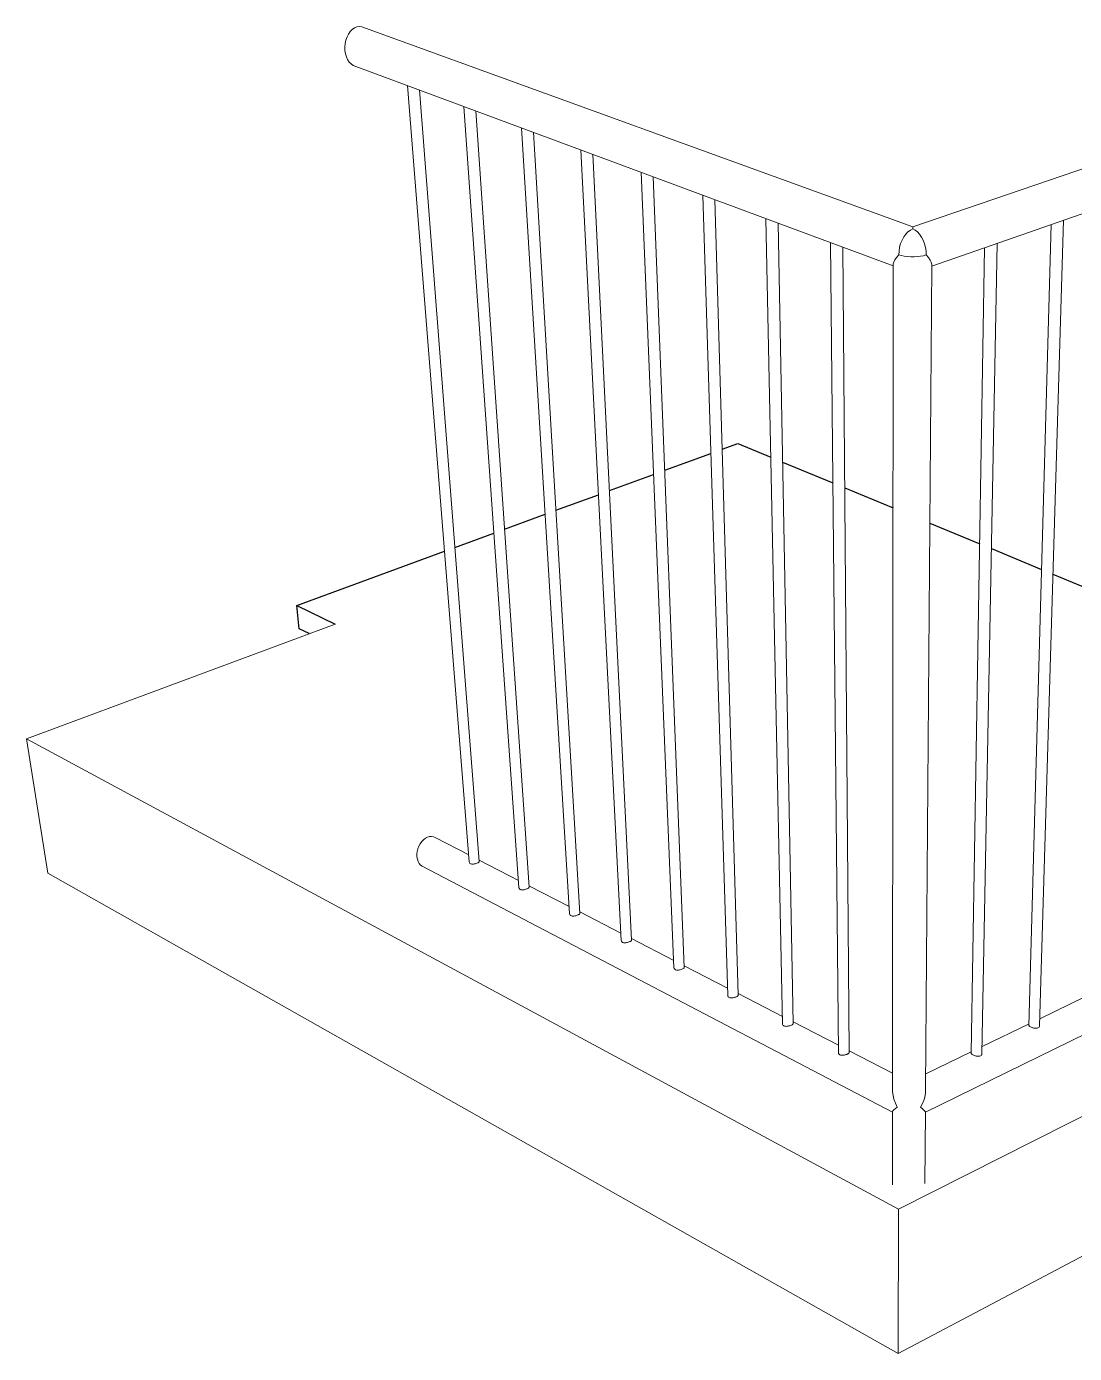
# Model space of a CAD drawing. Header units: millimetres. Extents: x 14140 to 38780, y -11415 to 1223.
# Drawn here: x 30594 to 33311, y -2216 to 1223 of the extents above; entities that cross this region are included whole.
import ezdxf

# ---------------------------------------------------------------- set-up
doc = ezdxf.new("R2010")
doc.units = ezdxf.units.MM
doc.header["$MEASUREMENT"] = 0
doc.layers.add('NewA-Ee_35_10-M_StairsInternal', color=7, linetype='Continuous')
doc.layers.add('NewA-Ss_25_15_60_05-M_BalustradeAndGuardingSystems', color=7, linetype='Continuous')

# ---------------------------------------------------------------- blocks, each defined once
blk = doc.blocks.new('Section Elem_12_2', base_point=(32826.8, -4960.2))
at = {"layer": 'NewA-Ee_35_10-M_StairsInternal', "linetype": 'Continuous'}
for p, q in [((32397.7, 127.6), (32437.8, 142.3)), ((32437.8, 142.3), (32523.7, 106.7)), ((32248.6, 72.9), (32368, 116.7)), ((32554.3, 94.1), (32684.6, 40.1)), ((32105, 20.2), (32219.6, 62.2)), ((31966.7, -30.6), (32076.6, 9.7)), ((32715.4, 27.3), (32840.6, -24.6)), ((31833.3, -79.6), (31938.9, -40.8)), ((32936, -64.1), (33065.1, -117.6)), ((31704.6, -126.9), (31806, -89.6)), ((31294.6, -277.4), (31677.9, -136.7)), ((33095.3, -130.1), (33225.5, -184.1)), ((33254.9, -196.3), (33379.7, -248)), ((31294.6, -277.4), (31393.9, -325.4)), ((31301, -337.6), (31294.6, -277.4)), ((31327.1, -350.3), (31301, -337.6))]:
    blk.add_line(p, q, dxfattribs=at)
blk = doc.blocks.new('Section Elem_13_2', base_point=(32826.8, -4960.2))
at = {"layer": 'NewA-Ee_35_10-M_StairsInternal', "color": 6, "linetype": 'Continuous', "lineweight": 13}
for p, q in [((30594.2, -623), (31393.9, -325.4)), ((32854.8, -1841.8), (30594.2, -623)), ((30594.2, -623), (30649.8, -970.7)), ((32854, -2215.8), (30649.8, -970.7)), ((33674.6, -1427.7), (32854.8, -1841.8)), ((33674.6, -1427.7), (33666.3, -1556.1)), ((33651, -1794.1), (32854, -2215.8)), ((32854.8, -1841.8), (32854, -2215.8))]:
    blk.add_line(p, q, dxfattribs=at)
blk = doc.blocks.new('Section Elem_14_2', base_point=(32826.8, -4960.2))
at = {"layer": 'NewA-Ss_25_15_60_05-M_BalustradeAndGuardingSystems', "color": 6, "linetype": 'Continuous', "lineweight": 13}
for p, q in [((31428.8, 1203.6), (31425, 1196.1)), ((31433.4, 1210.1), (31428.8, 1203.6)), ((31438.7, 1215.5), (31433.4, 1210.1)), ((31444.5, 1219.5), (31438.7, 1215.5)), ((31450.6, 1222), (31444.5, 1219.5)), ((31456.9, 1222.9), (31450.6, 1222)), ((31463, 1222.3), (31456.9, 1222.9)), ((32891.9, 703.8), (31463, 1222.3)), ((31420.2, 1179), (31419.3, 1170)), ((31419.3, 1170), (31419.6, 1161)), ((31422.1, 1187.8), (31420.2, 1179)), ((31425, 1196.1), (31422.1, 1187.8)), ((31419.6, 1161), (31420.9, 1152.4)), ((31420.9, 1152.4), (31423.3, 1144.3)), ((31423.3, 1144.3), (31426.6, 1137.1)), ((31426.6, 1137.1), (31430.8, 1130.9)), ((31430.8, 1130.9), (31435.7, 1125.9)), ((31435.7, 1125.9), (31441.2, 1122.3)), ((32841.2, 602.7), (31441.2, 1122.3)), ((31581.9, 1070.1), (31742, -942.1)), ((31612.5, 1058.7), (31767.8, -941.3)), ((31728.2, 1015.8), (31870.8, -1008.7)), ((31759, 1004.4), (31896.9, -1007.8)), ((33790.2, 1010.7), (32891.9, 703.8)), ((31877.7, 960.3), (32002.1, -1076.6)), ((31908.8, 948.8), (32028.5, -1075.7)), ((32030.7, 903.5), (32136, -1145.8)), ((33786.3, 897.2), (32941, 601.9)), ((32061.9, 891.9), (32162.6, -1144.9)), ((32187.1, 845.5), (32272.6, -1216.3)), ((32218.6, 833.8), (32299.4, -1215.4)), ((32347.1, 786.1), (32411.9, -1288.3)), ((32378.8, 774.3), (32439, -1287.4)), ((32510.9, 725.3), (32554, -1361.7)), ((32542.8, 713.5), (32581.3, -1360.8)), ((32879.2, 691), (32873.5, 685)), ((32885.3, 695.5), (32879.2, 691)), ((32891.6, 698.5), (32885.3, 695.5)), ((32891.7, 702), (32891.6, 698.5)), ((32897.7, 695.4), (32891.6, 698.5)), ((32891.9, 703.8), (32891.7, 702)), ((32903.6, 690.8), (32897.7, 695.4)), ((32909.1, 684.8), (32903.6, 690.8)), ((33250.3, 710), (33192.8, -1365.5)), ((33282.2, 721.1), (33220.1, -1366.9)), ((32678.5, 663.1), (32699, -1436.7)), ((32860.2, 660.4), (32857.5, 650.9)), ((32863.8, 669.5), (32860.2, 660.4)), ((32868.3, 677.7), (32863.8, 669.5)), ((32873.5, 685), (32868.3, 677.7)), ((32914.1, 677.5), (32909.1, 684.8)), ((32918.4, 669.1), (32914.1, 677.5)), ((32921.9, 660.1), (32918.4, 669.1)), ((32924.4, 650.5), (32921.9, 660.1)), ((33110, 660.9), (33070.9, -1439.4)), ((32710.7, 651.2), (32726.6, -1435.7)), ((32849.8, 624.5), (32845.5, 618.1)), ((32855.3, 631.5), (32849.8, 624.5)), ((32855.9, 641.2), (32855.3, 631.5)), ((32855.3, 631.5), (32861.9, 629.5)), ((32857.5, 650.9), (32855.9, 641.2)), ((32861.9, 629.5), (32869.5, 627.9)), ((32869.5, 627.9), (32877.7, 626.7)), ((32877.7, 626.7), (32886.3, 626.1)), ((32886.3, 626.1), (32895.1, 626.1)), ((32895.1, 626.1), (32903.7, 626.6)), ((32903.7, 626.6), (32912, 627.6)), ((32912, 627.6), (32919.7, 629.1)), ((32919.7, 629.1), (32926.4, 631.1)), ((32926, 640.7), (32924.4, 650.5)), ((32926.4, 631.1), (32926, 640.7)), ((32932.1, 624), (32926.4, 631.1)), ((32936.5, 617.6), (32932.1, 624)), ((33077.8, 649.7), (33043.4, -1438)), ((32841.2, 607.9), (32839.2, -1538)), ((32842.6, 612.5), (32841.2, 607.9)), ((32845.5, 618.1), (32842.6, 612.5)), ((32941, 603.7), (32925, -1530)), ((32939.5, 611.9), (32936.5, 617.6)), ((32941, 607.3), (32939.5, 611.9)), ((32941, 603.7), (32941, 607.3)), ((31618.7, -889.1), (31614.7, -894.7)), ((31623.3, -884.3), (31618.7, -889.1)), ((31628.3, -880.5), (31623.3, -884.3)), ((31633.5, -877.7), (31628.3, -880.5)), ((31638.9, -876.1), (31633.5, -877.7)), ((31644.1, -875.8), (31638.9, -876.1)), ((31649.2, -876.6), (31644.1, -875.8)), ((31653.8, -878.7), (31649.2, -876.6)), ((31653.8, -878.7), (31740.5, -923.3)), ((31607.1, -914.7), (31606.3, -921.7)), ((31606.3, -921.7), (31606.4, -928.5)), ((31608.8, -907.7), (31607.1, -914.7)), ((31611.4, -901), (31608.8, -907.7)), ((31614.7, -894.7), (31611.4, -901)), ((31606.4, -928.5), (31607.5, -934.9)), ((31607.5, -934.9), (31609.4, -940.8)), ((31609.4, -940.8), (31612.2, -945.9)), ((31612.2, -945.9), (31615.7, -950)), ((31615.7, -950), (31619.9, -953.2)), ((32839.1, -1590.1), (31619.9, -953.2)), ((31742.2, -943.5), (31742, -942.1)), ((31742.8, -944.7), (31742.2, -943.5)), ((31743.7, -945.8), (31742.8, -944.7)), ((31745, -946.6), (31743.7, -945.8)), ((31746.6, -947.2), (31745, -946.6)), ((31748.5, -947.6), (31746.6, -947.2)), ((31750.5, -947.8), (31748.5, -947.6)), ((31752.6, -947.6), (31750.5, -947.8)), ((31754.9, -947.2), (31752.6, -947.6)), ((31754.9, -947.2), (31756.5, -946.7)), ((31757.1, -946.7), (31756.5, -946.7)), ((31759.2, -946.2), (31757.1, -946.7)), ((31761.3, -945.5), (31759.2, -946.2)), ((31763.1, -944.6), (31761.3, -945.5)), ((31764.7, -944), (31763.1, -944.6)), ((31766, -943.3), (31764.7, -944)), ((31767, -942.5), (31766, -943.3)), ((31767, -942.5), (31767.1, -942.3)), ((31767.6, -941.9), (31767.1, -942.3)), ((31767.5, -937.2), (31869.5, -989.8)), ((31767.8, -941.3), (31767.6, -941.9)), ((31871, -1010.1), (31870.8, -1008.7)), ((31871.7, -1011.3), (31871, -1010.1)), ((31872.6, -1012.4), (31871.7, -1011.3)), ((31874, -1013.3), (31872.6, -1012.4)), ((31875.6, -1013.9), (31874, -1013.3)), ((31877.5, -1014.3), (31875.6, -1013.9)), ((31879.5, -1014.4), (31877.5, -1014.3)), ((31881.7, -1014.3), (31879.5, -1014.4)), ((31883.9, -1013.9), (31881.7, -1014.3)), ((31883.9, -1013.9), (31885.6, -1013.4)), ((31886.2, -1013.3), (31885.6, -1013.4)), ((31888.3, -1012.8), (31886.2, -1013.3)), ((31890.4, -1012.1), (31888.3, -1012.8)), ((31892.2, -1011.3), (31890.4, -1012.1)), ((31893.8, -1010.7), (31892.2, -1011.3)), ((31895.1, -1009.9), (31893.8, -1010.7)), ((31896.1, -1009.1), (31895.1, -1009.9)), ((31896.1, -1009.1), (31896.2, -1008.9)), ((31896.7, -1008.5), (31896.2, -1008.9)), ((31896.6, -1003.8), (32001, -1057.6)), ((31896.9, -1007.8), (31896.7, -1008.5)), ((32002.4, -1078), (32002.1, -1076.6)), ((32003, -1079.2), (32002.4, -1078)), ((32004, -1080.3), (32003, -1079.2)), ((32005.4, -1081.2), (32004, -1080.3)), ((32007, -1081.9), (32005.4, -1081.2)), ((32008.9, -1082.3), (32007, -1081.9)), ((32011, -1082.4), (32008.9, -1082.3)), ((32013.2, -1082.3), (32011, -1082.4)), ((32015.5, -1081.9), (32013.2, -1082.3)), ((32015.5, -1081.9), (32017.2, -1081.4)), ((32017.8, -1081.3), (32017.2, -1081.4)), ((32020, -1080.8), (32017.8, -1081.3)), ((32022, -1080.1), (32020, -1080.8)), ((32023.9, -1079.2), (32022, -1080.1)), ((32025.5, -1078.6), (32023.9, -1079.2)), ((32026.8, -1077.8), (32025.5, -1078.6)), ((32027.7, -1077), (32026.8, -1077.8)), ((32027.7, -1077), (32027.9, -1076.8)), ((32028.3, -1076.4), (32027.9, -1076.8)), ((32028.2, -1071.6), (32135.1, -1126.7)), ((32028.5, -1075.7), (32028.3, -1076.4)), ((32136.3, -1147.2), (32136, -1145.8)), ((32137, -1148.5), (32136.3, -1147.2)), ((32138, -1149.6), (32137, -1148.5)), ((32139.4, -1150.5), (32138, -1149.6)), ((32141.1, -1151.2), (32139.4, -1150.5)), ((32143, -1151.6), (32141.1, -1151.2)), ((32145.1, -1151.7), (32143, -1151.6)), ((32147.4, -1151.6), (32145.1, -1151.7)), ((32149.6, -1151.2), (32147.4, -1151.6)), ((32149.6, -1151.2), (32151.4, -1150.7)), ((32151.9, -1150.6), (32151.4, -1150.7)), ((32154.1, -1150.1), (32151.9, -1150.6)), ((32156.2, -1149.4), (32154.1, -1150.1)), ((32158.1, -1148.5), (32156.2, -1149.4)), ((32159.7, -1147.8), (32158.1, -1148.5)), ((32161, -1147.1), (32159.7, -1147.8)), ((32161.9, -1146.2), (32161, -1147.1)), ((32161.9, -1146.2), (32162, -1146)), ((32162.5, -1145.6), (32162, -1146)), ((32162.4, -1140.8), (32271.8, -1197.2)), ((32162.6, -1144.9), (32162.5, -1145.6)), ((32272.9, -1217.8), (32272.6, -1216.3)), ((32273.6, -1219.1), (32272.9, -1217.8)), ((32274.7, -1220.2), (32273.6, -1219.1)), ((32276.1, -1221.2), (32274.7, -1220.2)), ((32277.8, -1221.8), (32276.1, -1221.2)), ((32279.7, -1222.3), (32277.8, -1221.8)), ((32281.9, -1222.4), (32279.7, -1222.3)), ((32284.1, -1222.3), (32281.9, -1222.4)), ((32286.5, -1221.9), (32284.1, -1222.3)), ((32286.5, -1221.9), (32288.2, -1221.4)), ((32288.8, -1221.3), (32288.2, -1221.4)), ((32291, -1220.8), (32288.8, -1221.3)), ((32293.1, -1220), (32291, -1220.8)), ((32294.9, -1219.1), (32293.1, -1220)), ((32296.5, -1218.5), (32294.9, -1219.1)), ((32297.8, -1217.7), (32296.5, -1218.5)), ((32298.7, -1216.8), (32297.8, -1217.7)), ((32298.7, -1216.8), (32298.9, -1216.6)), ((32299.3, -1216.1), (32298.9, -1216.6)), ((32299.3, -1211.3), (32411.3, -1269.1)), ((32299.4, -1215.4), (32299.3, -1216.1)), ((33661.5, -1229), (32924.5, -1590.9)), ((32412.2, -1289.8), (32411.9, -1288.3)), ((32412.9, -1291.1), (32412.2, -1289.8)), ((32414, -1292.3), (32412.9, -1291.1)), ((32415.4, -1293.2), (32414, -1292.3)), ((32417.2, -1293.9), (32415.4, -1293.2)), ((32419.2, -1294.4), (32417.2, -1293.9)), ((32421.4, -1294.5), (32419.2, -1294.4)), ((32423.7, -1294.4), (32421.4, -1294.5)), ((32426, -1294), (32423.7, -1294.4)), ((32426, -1294), (32427.8, -1293.5)), ((32428.3, -1293.4), (32427.8, -1293.5)), ((32430.6, -1292.8), (32428.3, -1293.4)), ((32432.7, -1292.1), (32430.6, -1292.8)), ((32434.5, -1291.2), (32432.7, -1292.1)), ((32436.1, -1290.5), (32434.5, -1291.2)), ((32437.4, -1289.7), (32436.1, -1290.5)), ((32438.3, -1288.8), (32437.4, -1289.7)), ((32438.3, -1288.8), (32438.5, -1288.6)), ((32438.9, -1288.1), (32438.5, -1288.6)), ((32438.8, -1283.3), (32553.6, -1342.4)), ((32439, -1287.4), (32438.9, -1288.1)), ((33220.6, -1348.2), (33339.4, -1290.6)), ((32554.3, -1363.2), (32554, -1361.7)), ((32555.1, -1364.6), (32554.3, -1363.2)), ((32556.2, -1365.8), (32555.1, -1364.6)), ((32557.7, -1366.7), (32556.2, -1365.8)), ((32559.4, -1367.4), (32557.7, -1366.7)), ((32561.4, -1367.9), (32559.4, -1367.4)), ((32563.7, -1368.1), (32561.4, -1367.9)), ((32566, -1367.9), (32563.7, -1368.1)), ((32568.4, -1367.5), (32566, -1367.9)), ((32568.4, -1367.5), (32570.2, -1367)), ((32570.7, -1366.9), (32570.2, -1367)), ((32573, -1366.4), (32570.7, -1366.9)), ((32575.1, -1365.6), (32573, -1366.4)), ((32577, -1364.7), (32575.1, -1365.6)), ((32578.6, -1364), (32577, -1364.7)), ((32579.8, -1363.2), (32578.6, -1364)), ((32580.7, -1362.3), (32579.8, -1363.2)), ((32580.7, -1362.3), (32580.8, -1362)), ((32581.2, -1361.5), (32580.8, -1362)), ((32581.2, -1356.7), (32698.8, -1417.2)), ((32581.3, -1360.8), (32581.2, -1361.5)), ((33071.3, -1420.6), (33192.9, -1361.7)), ((33192.8, -1366.3), (33192.8, -1365.5)), ((33193.1, -1366.8), (33192.8, -1366.3)), ((33193.2, -1367), (33193.1, -1366.8)), ((33194.1, -1367.9), (33193.2, -1367)), ((33195.3, -1368.8), (33194.1, -1367.9)), ((33196.9, -1369.5), (33195.3, -1368.8)), ((33198.7, -1370.5), (33196.9, -1369.5)), ((33200.8, -1371.3), (33198.7, -1370.5)), ((33203, -1371.8), (33200.8, -1371.3)), ((33203, -1371.8), (33203.6, -1371.9)), ((33205.4, -1372.5), (33203.6, -1371.9)), ((33207.7, -1372.9), (33205.4, -1372.5)), ((33210.1, -1373.1), (33207.7, -1372.9)), ((33212.3, -1373), (33210.1, -1373.1)), ((33214.4, -1372.6), (33212.3, -1373)), ((33216.2, -1371.9), (33214.4, -1372.6)), ((33217.7, -1370.9), (33216.2, -1371.9)), ((33218.9, -1369.8), (33217.7, -1370.9)), ((33219.7, -1368.4), (33218.9, -1369.8)), ((33220.1, -1366.9), (33219.7, -1368.4)), ((32699.3, -1438.2), (32699, -1436.7)), ((32700.1, -1439.6), (32699.3, -1438.2)), ((32701.3, -1440.8), (32700.1, -1439.6)), ((32702.8, -1441.8), (32701.3, -1440.8)), ((32704.6, -1442.5), (32702.8, -1441.8)), ((32706.6, -1442.9), (32704.6, -1442.5)), ((32708.9, -1443.1), (32706.6, -1442.9)), ((32711.2, -1443), (32708.9, -1443.1)), ((32713.6, -1442.6), (32711.2, -1443)), ((32713.6, -1442.6), (32715.4, -1442.1)), ((32716, -1442), (32715.4, -1442.1)), ((32718.3, -1441.4), (32716, -1442)), ((32720.4, -1440.7), (32718.3, -1441.4)), ((32722.3, -1439.7), (32720.4, -1440.7)), ((32723.9, -1439), (32722.3, -1439.7)), ((32725.1, -1438.2), (32723.9, -1439)), ((32726, -1437.2), (32725.1, -1438.2)), ((32726, -1437.2), (32726.1, -1437)), ((32726.5, -1436.5), (32726.1, -1437)), ((32726.5, -1431.6), (32839.2, -1489.6)), ((32726.6, -1435.7), (32726.5, -1436.5)), ((32925.3, -1491.3), (33043.4, -1434.1)), ((33043.4, -1438.7), (33043.4, -1438)), ((33043.7, -1439.2), (33043.4, -1438.7)), ((33043.8, -1439.5), (33043.7, -1439.2)), ((33044.6, -1440.4), (33043.8, -1439.5)), ((33045.8, -1441.3), (33044.6, -1440.4)), ((33047.4, -1442), (33045.8, -1441.3)), ((33049.2, -1443), (33047.4, -1442)), ((33051.3, -1443.8), (33049.2, -1443)), ((33053.6, -1444.4), (33051.3, -1443.8)), ((33068.5, -1443.5), (33066.9, -1444.4)), ((33069.7, -1442.3), (33068.5, -1443.5)), ((33070.5, -1440.9), (33069.7, -1442.3)), ((33070.9, -1439.4), (33070.5, -1440.9)), ((33053.6, -1444.4), (33054.1, -1444.5)), ((33055.9, -1445.1), (33054.1, -1444.5)), ((33058.3, -1445.5), (33055.9, -1445.1)), ((33060.7, -1445.7), (33058.3, -1445.5)), ((33063, -1445.5), (33060.7, -1445.7)), ((33065.1, -1445.1), (33063, -1445.5)), ((33066.9, -1444.4), (33065.1, -1445.1)), ((32839.2, -1538), (32840.4, -1547.4)), ((32840.4, -1547.4), (32842.8, -1557.2)), ((32923.4, -1548.1), (32924.9, -1538.7)), ((32924.9, -1538.7), (32925, -1530)), ((32842.8, -1557.2), (32846.4, -1567.2)), ((32846.4, -1581), (32842.8, -1584.4)), ((32846.4, -1567.2), (32851.2, -1577.1)), ((32851.2, -1577.1), (32846.4, -1581)), ((32912, -1577.6), (32916.9, -1567.8)), ((32916.8, -1581.6), (32912, -1577.6)), ((32920.6, -1585.1), (32916.8, -1581.6)), ((32916.9, -1567.8), (32920.8, -1557.9)), ((32920.8, -1557.9), (32923.4, -1548.1)), ((32839.1, -1589), (32839, -1778.4)), ((32840.3, -1587.1), (32839.1, -1589)), ((32842.8, -1584.4), (32840.3, -1587.1)), ((32923.2, -1587.8), (32920.6, -1585.1)), ((32924.5, -1590.9), (32923.1, -1775.3)), ((32924.5, -1589.8), (32923.2, -1587.8)), ((32924.5, -1590.9), (32924.5, -1589.8))]:
    blk.add_line(p, q, dxfattribs=at)

msp = doc.modelspace()

# ---------------------------------------------------------------- block references
at = {"layer": 'NewA-Ee_35_10-M_StairsInternal', "lineweight": 0}
for name in ['Section Elem_12_2', 'Section Elem_13_2']:
    msp.add_blockref(name, (32826.8, -4960.2), dxfattribs=at)
at = {"layer": 'NewA-Ss_25_15_60_05-M_BalustradeAndGuardingSystems', "lineweight": 0}
msp.add_blockref('Section Elem_14_2', (32826.8, -4960.2), dxfattribs=at)

doc.saveas('drawing.dxf')
